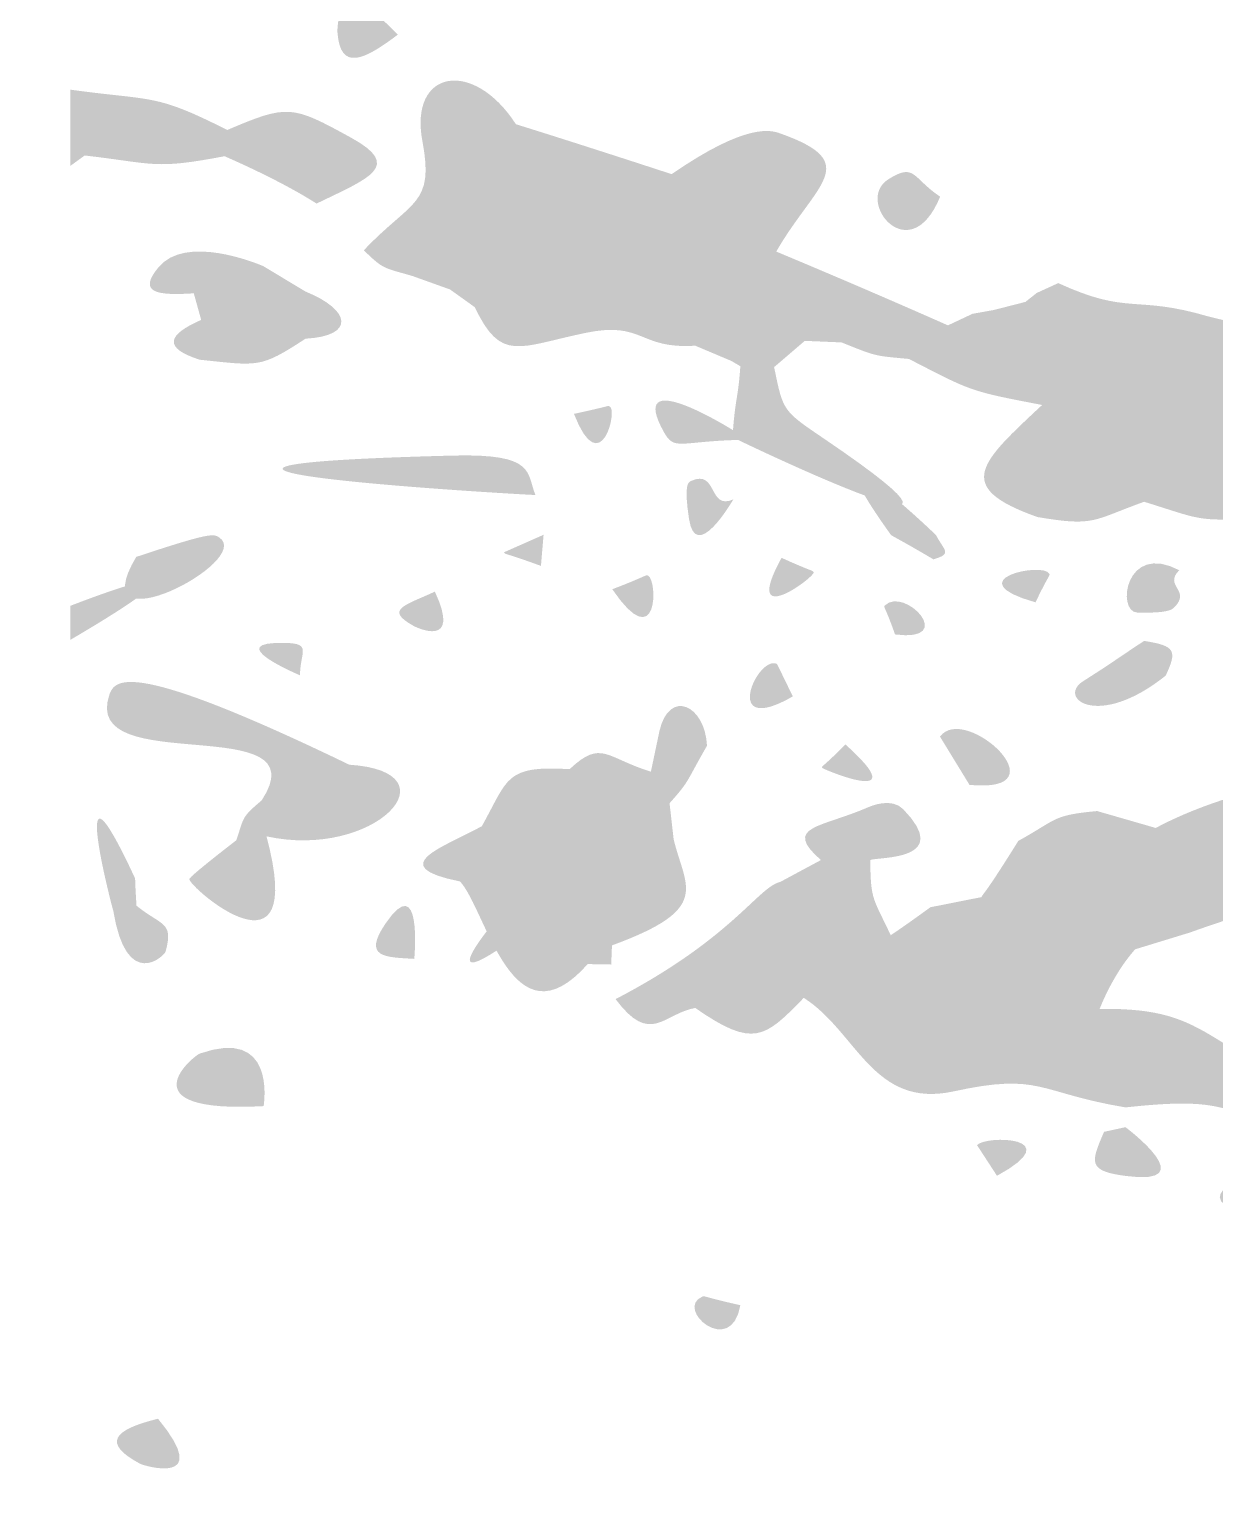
# Model space of a CAD drawing. Header units: millimetres. Extents: x 1807 to 1938, y 68 to 154.
# Drawn here: x 1807.38 to 1814.52, y 115.5 to 124.27 of the extents above; entities that cross this region are included whole.
import ezdxf

# ---------------------------------------------------------------- set-up
doc = ezdxf.new("R2010")
doc.units = ezdxf.units.MM

msp = doc.modelspace()

# ---------------------------------------------------------------- hatches: boundary and pattern name
at = {"true_color": 0x080808, "transparency": 33554687}
h = msp.add_hatch(color=18, dxfattribs=at)
edge = h.paths.add_edge_path(flags=0)
edge.add_spline(control_points=[(1809.6034, 124.2414), (1809.3982, 124.0854), (1809.258, 124.0218), (1809.2405, 124.2528), (1809.2386, 124.277), (1809.2342, 124.6324), (1809.6034, 124.2414)], knot_values=[0, 0, 0, 0, 1, 1, 1, 2, 2, 2, 2], degree=3, periodic=1)
h = msp.add_hatch(color=18, dxfattribs=at)
edge = h.paths.add_edge_path(flags=0)
edge.add_spline(control_points=[(1810.3142, 123.7022), (1810.3142, 123.7022), (1810.3545, 123.2762), (1810.3545, 123.2762), (1810.3545, 123.2762), (1810.1246, 123.0499), (1810.1246, 123.0499), (1810.1246, 123.0499), (1810.2316, 122.8573), (1810.2316, 122.8573), (1810.2316, 122.8573), (1810.2026, 122.667), (1810.2026, 122.667), (1810.2026, 122.667), (1810.0668, 122.601), (1810.0668, 122.601), (1810.0668, 122.601), (1809.9179, 122.7076), (1809.9179, 122.7076), (1809.9179, 122.7076), (1809.6934, 122.7881), (1809.6934, 122.7881), (1809.5149, 122.8407), (1809.5205, 122.8253), (1809.3987, 122.9436), (1809.6861, 123.2463), (1809.8246, 123.2128), (1809.7518, 123.5983), (1809.6697, 124.0332), (1810.0589, 124.0984), (1810.3142, 123.7022)], knot_values=[0, 0, 0, 0, 1, 1, 1, 2, 2, 2, 3, 3, 3, 4, 4, 4, 5, 5, 5, 6, 6, 6, 7, 7, 7, 8, 8, 8, 9, 9, 9, 10, 10, 10, 10], degree=3, periodic=1)
h = msp.add_hatch(color=18, dxfattribs=at)
edge = h.paths.add_edge_path(flags=0)
edge.add_spline(control_points=[(1807.6333, 123.6146), (1807.6333, 123.6146), (1807.6333, 123.9101), (1807.6333, 123.9101), (1808.1377, 123.8409), (1808.1386, 123.8896), (1808.5772, 123.6675), (1808.5772, 123.6675), (1808.561, 123.5097), (1808.561, 123.5097), (1808.1362, 123.4285), (1808.1445, 123.4647), (1807.7195, 123.5141), (1807.6852, 123.5616), (1807.6588, 123.5942), (1807.6333, 123.6146)], knot_values=[0, 0, 0, 0, 1, 1, 1, 2, 2, 2, 3, 3, 3, 4, 4, 4, 5, 5, 5, 5], degree=3, periodic=1)
h = msp.add_hatch(color=18, dxfattribs=at)
edge = h.paths.add_edge_path(flags=0)
edge.add_spline(control_points=[(1808.5772, 123.6675), (1808.9421, 123.8234), (1808.9664, 123.817), (1809.3226, 123.621), (1809.6338, 123.4498), (1809.434, 123.3794), (1809.1144, 123.2246), (1809.0731, 123.251), (1808.9044, 123.359), (1808.561, 123.5097), (1808.561, 123.5097), (1808.5772, 123.6675), (1808.5772, 123.6675)], knot_values=[0, 0, 0, 0, 1, 1, 1, 2, 2, 2, 3, 3, 3, 4, 4, 4, 4], degree=3, periodic=1)
h = msp.add_hatch(color=18, dxfattribs=at)
edge = h.paths.add_edge_path(flags=0)
edge.add_spline(control_points=[(1811.2514, 123.4017), (1811.7078, 123.7171), (1811.8535, 123.6652), (1811.9065, 123.6463), (1812.4069, 123.4682), (1812.1165, 123.3459), (1811.8809, 122.9357), (1811.7041, 122.8769), (1811.6852, 122.9142), (1811.5916, 122.7682), (1811.5916, 122.7682), (1811.3725, 122.7155), (1811.3725, 122.7155), (1810.8802, 122.7815), (1810.7997, 122.9689), (1810.4894, 122.6307), (1810.3883, 122.5204), (1810.3599, 122.524), (1810.3447, 122.5259), (1810.2165, 122.5422), (1810.3312, 122.6507), (1810.2026, 122.667), (1810.2026, 122.667), (1810.2316, 122.8573), (1810.2316, 122.8573), (1810.2316, 122.8573), (1810.1246, 123.0499), (1810.1246, 123.0499), (1810.1246, 123.0499), (1810.3545, 123.2762), (1810.3545, 123.2762), (1810.3545, 123.2762), (1810.4722, 123.3364), (1810.4722, 123.3364), (1810.7773, 123.2139), (1811.176, 123.1115), (1811.2386, 123.0954), (1811.2386, 123.0954), (1811.3477, 123.1851), (1811.3477, 123.1851), (1811.4009, 123.3163), (1811.3747, 123.3046), (1811.2514, 123.4017)], knot_values=[0, 0, 0, 0, 1, 1, 1, 2, 2, 2, 3, 3, 3, 4, 4, 4, 5, 5, 5, 6, 6, 6, 7, 7, 7, 8, 8, 8, 9, 9, 9, 10, 10, 10, 11, 11, 11, 12, 12, 12, 13, 13, 13, 14, 14, 14, 14], degree=3, periodic=1)
h = msp.add_hatch(color=18, dxfattribs=at)
edge = h.paths.add_edge_path(flags=0)
edge.add_spline(control_points=[(1810.3142, 123.7022), (1810.7164, 123.577), (1811.1766, 123.4262), (1811.2514, 123.4017), (1811.3747, 123.3046), (1811.4009, 123.3163), (1811.3477, 123.1851), (1811.3477, 123.1851), (1811.2386, 123.0954), (1811.2386, 123.0954), (1811.176, 123.1115), (1810.7773, 123.2139), (1810.4722, 123.3364), (1810.4722, 123.3364), (1810.3545, 123.2762), (1810.3545, 123.2762), (1810.3545, 123.2762), (1810.3142, 123.7022), (1810.3142, 123.7022)], knot_values=[0, 0, 0, 0, 1, 1, 1, 2, 2, 2, 3, 3, 3, 4, 4, 4, 5, 5, 5, 6, 6, 6, 6], degree=3, periodic=1)
h = msp.add_hatch(color=18, dxfattribs=at)
edge = h.paths.add_edge_path(flags=0)
edge.add_spline(control_points=[(1807.6333, 123.4519), (1807.6333, 123.4519), (1807.6333, 123.6146), (1807.6333, 123.6146), (1807.6588, 123.5942), (1807.6852, 123.5616), (1807.7195, 123.5141), (1807.6833, 123.4884), (1807.6561, 123.4681), (1807.6333, 123.4519)], knot_values=[0, 0, 0, 0, 1, 1, 1, 2, 2, 2, 3, 3, 3, 3], degree=3, periodic=1)
h = msp.add_hatch(color=18, dxfattribs=at)
edge = h.paths.add_edge_path(flags=0)
edge.add_spline(control_points=[(1812.8671, 123.2661), (1812.6842, 122.8187), (1812.3512, 123.2415), (1812.554, 123.3698), (1812.7177, 123.4733), (1812.6976, 123.3798), (1812.8671, 123.2661)], knot_values=[0, 0, 0, 0, 1, 1, 1, 2, 2, 2, 2], degree=3, periodic=1)
h = msp.add_hatch(color=18, dxfattribs=at)
edge = h.paths.add_edge_path(flags=0)
edge.add_spline(control_points=[(1808.6889, 122.8113), (1808.5882, 122.7721), (1808.6301, 122.7417), (1808.5324, 122.7037), (1808.5209, 122.6992), (1808.5324, 122.7037), (1808.3758, 122.6845), (1808.1458, 122.6695), (1808.0397, 122.6907), (1808.1627, 122.8406), (1808.3266, 123.0404), (1808.7472, 122.8676), (1808.7924, 122.849), (1808.7924, 122.849), (1808.6889, 122.8113), (1808.6889, 122.8113)], knot_values=[0, 0, 0, 0, 1, 1, 1, 2, 2, 2, 3, 3, 3, 4, 4, 4, 5, 5, 5, 5], degree=3, periodic=1)
h = msp.add_hatch(color=18, dxfattribs=at)
edge = h.paths.add_edge_path(flags=0)
edge.add_spline(control_points=[(1811.3725, 122.7155), (1811.3338, 122.5421), (1811.3338, 122.5562), (1811.3338, 122.5421), (1811.3335, 122.4421), (1811.394, 122.464), (1811.3938, 122.3691), (1811.0537, 122.3467), (1811.0829, 122.5185), (1810.7365, 122.447), (1810.3316, 122.3634), (1810.2262, 122.2653), (1810.0668, 122.601), (1810.0668, 122.601), (1810.2026, 122.667), (1810.2026, 122.667), (1810.3312, 122.6507), (1810.2165, 122.5422), (1810.3447, 122.5259), (1810.3599, 122.524), (1810.3883, 122.5204), (1810.4894, 122.6307), (1810.7997, 122.9689), (1810.8802, 122.7815), (1811.3725, 122.7155)], knot_values=[0, 0, 0, 0, 1, 1, 1, 2, 2, 2, 3, 3, 3, 4, 4, 4, 5, 5, 5, 6, 6, 6, 7, 7, 7, 8, 8, 8, 8], degree=3, periodic=1)
h = msp.add_hatch(color=18, dxfattribs=at)
edge = h.paths.add_edge_path(flags=0)
edge.add_spline(control_points=[(1811.8809, 122.9357), (1811.964, 122.901), (1812.3997, 122.7195), (1812.9141, 122.4917), (1812.9141, 122.4917), (1813.0658, 122.4399), (1813.0658, 122.4399), (1812.8942, 122.3194), (1812.9125, 122.2933), (1812.6795, 122.2894), (1812.4673, 122.3096), (1812.4886, 122.3029), (1812.2741, 122.389), (1812.159, 122.4574), (1812.1639, 122.4595), (1812.0526, 122.3984), (1812.0526, 122.3984), (1811.8682, 122.2405), (1811.8682, 122.2405), (1811.8682, 122.2405), (1811.6648, 122.2459), (1811.6648, 122.2459), (1811.6648, 122.2459), (1811.61, 122.2778), (1811.61, 122.2778), (1811.6099, 122.3032), (1811.5985, 122.2966), (1811.5569, 122.5932), (1811.555, 122.6073), (1811.5569, 122.5932), (1811.5916, 122.7682), (1811.6852, 122.9142), (1811.7041, 122.8769), (1811.8809, 122.9357)], knot_values=[0, 0, 0, 0, 1, 1, 1, 2, 2, 2, 3, 3, 3, 4, 4, 4, 5, 5, 5, 6, 6, 6, 7, 7, 7, 8, 8, 8, 9, 9, 9, 10, 10, 10, 11, 11, 11, 11], degree=3, periodic=1)
h = msp.add_hatch(color=18, dxfattribs=at)
edge = h.paths.add_edge_path(flags=0)
edge.add_spline(control_points=[(1808.6889, 122.8113), (1808.6889, 122.8113), (1808.7924, 122.849), (1808.7924, 122.849), (1808.7924, 122.849), (1809.0483, 122.6951), (1809.0483, 122.6951), (1809.0483, 122.6951), (1808.9508, 122.5312), (1808.9508, 122.5312), (1808.8308, 122.6277), (1808.7499, 122.5596), (1808.6889, 122.8113)], knot_values=[0, 0, 0, 0, 1, 1, 1, 2, 2, 2, 3, 3, 3, 4, 4, 4, 4], degree=3, periodic=1)
h = msp.add_hatch(color=18, dxfattribs=at)
edge = h.paths.add_edge_path(flags=0)
edge.add_spline(control_points=[(1808.6889, 122.8113), (1808.7499, 122.5596), (1808.8308, 122.6277), (1808.9508, 122.5312), (1808.9508, 122.5312), (1809.048, 122.4114), (1809.048, 122.4114), (1808.7731, 122.2316), (1808.7664, 122.2485), (1808.4112, 122.2848), (1808.4112, 122.2848), (1808.4202, 122.5246), (1808.4202, 122.5246), (1808.4202, 122.5246), (1808.3758, 122.6845), (1808.3758, 122.6845), (1808.5324, 122.7037), (1808.5209, 122.6992), (1808.5324, 122.7037), (1808.6301, 122.7417), (1808.5882, 122.7721), (1808.6889, 122.8113)], knot_values=[0, 0, 0, 0, 1, 1, 1, 2, 2, 2, 3, 3, 3, 4, 4, 4, 5, 5, 5, 6, 6, 6, 7, 7, 7, 7], degree=3, periodic=1)
h = msp.add_hatch(color=18, dxfattribs=at)
edge = h.paths.add_edge_path(flags=0)
edge.add_spline(control_points=[(1811.3725, 122.7155), (1811.3725, 122.7155), (1811.5916, 122.7682), (1811.5916, 122.7682), (1811.5569, 122.5932), (1811.555, 122.6073), (1811.5569, 122.5932), (1811.5985, 122.2966), (1811.6099, 122.3032), (1811.61, 122.2778), (1811.61, 122.2778), (1811.3938, 122.3691), (1811.3938, 122.3691), (1811.394, 122.464), (1811.3335, 122.4421), (1811.3338, 122.5421), (1811.3338, 122.5562), (1811.3338, 122.5421), (1811.3725, 122.7155)], knot_values=[0, 0, 0, 0, 1, 1, 1, 2, 2, 2, 3, 3, 3, 4, 4, 4, 5, 5, 5, 6, 6, 6, 6], degree=3, periodic=1)
h = msp.add_hatch(color=18, dxfattribs=at)
edge = h.paths.add_edge_path(flags=0)
edge.add_spline(control_points=[(1812.9141, 122.4917), (1812.9141, 122.4917), (1813.0613, 122.561), (1813.0613, 122.561), (1813.0613, 122.561), (1813.1905, 122.5842), (1813.1905, 122.5842), (1813.1905, 122.5842), (1813.3803, 122.6328), (1813.3803, 122.6328), (1813.3803, 122.6328), (1813.4488, 122.6869), (1813.4488, 122.6869), (1813.4488, 122.6869), (1813.578, 122.746), (1813.578, 122.746), (1814.0056, 122.5497), (1814.0352, 122.6767), (1814.4819, 122.5451), (1814.9342, 122.4358), (1814.9113, 122.4284), (1815.3782, 122.3739), (1815.5619, 122.2283), (1815.5262, 122.2139), (1815.7785, 122.1452), (1815.7785, 122.1452), (1815.9324, 121.9615), (1815.9324, 121.9615), (1815.6241, 121.9415), (1815.6545, 121.9102), (1815.3852, 121.7849), (1815.1338, 121.7643), (1814.6565, 121.7278), (1814.5931, 121.7229), (1814.4054, 121.7778), (1814.4076, 121.773), (1814.371, 121.7937), (1814.371, 121.7937), (1814.3235, 121.8459), (1814.3235, 121.8459), (1814.3235, 121.8459), (1814.2653, 122.0101), (1814.2653, 122.0101), (1813.7539, 122.2716), (1813.8021, 122.3285), (1813.0658, 122.4399), (1813.0658, 122.4399), (1812.9141, 122.4917), (1812.9141, 122.4917)], knot_values=[0, 0, 0, 0, 1, 1, 1, 2, 2, 2, 3, 3, 3, 4, 4, 4, 5, 5, 5, 6, 6, 6, 7, 7, 7, 8, 8, 8, 9, 9, 9, 10, 10, 10, 11, 11, 11, 12, 12, 12, 13, 13, 13, 14, 14, 14, 15, 15, 15, 16, 16, 16, 16], degree=3, periodic=1)
h = msp.add_hatch(color=18, dxfattribs=at)
edge = h.paths.add_edge_path(flags=0)
edge.add_spline(control_points=[(1809.0483, 122.6951), (1809.321, 122.585), (1809.3497, 122.428), (1809.048, 122.4114), (1809.048, 122.4114), (1808.9508, 122.5312), (1808.9508, 122.5312), (1808.9508, 122.5312), (1809.0483, 122.6951), (1809.0483, 122.6951)], knot_values=[0, 0, 0, 0, 1, 1, 1, 2, 2, 2, 3, 3, 3, 3], degree=3, periodic=1)
h = msp.add_hatch(color=18, dxfattribs=at)
edge = h.paths.add_edge_path(flags=0)
edge.add_spline(control_points=[(1808.4202, 122.5246), (1808.4202, 122.5246), (1808.4112, 122.2848), (1808.4112, 122.2848), (1808.19, 122.3559), (1808.2148, 122.4343), (1808.4202, 122.5246)], knot_values=[0, 0, 0, 0, 1, 1, 1, 2, 2, 2, 2], degree=3, periodic=1)
h = msp.add_hatch(color=18, dxfattribs=at)
edge = h.paths.add_edge_path(flags=0)
edge.add_spline(control_points=[(1812.0526, 122.3984), (1812.1639, 122.4595), (1812.159, 122.4574), (1812.2741, 122.389), (1812.2741, 122.389), (1812.0526, 122.3984), (1812.0526, 122.3984)], knot_values=[0, 0, 0, 0, 1, 1, 1, 2, 2, 2, 2], degree=3, periodic=1)
h = msp.add_hatch(color=18, dxfattribs=at)
edge = h.paths.add_edge_path(flags=0)
edge.add_spline(control_points=[(1813.0658, 122.4399), (1813.8021, 122.3285), (1813.7539, 122.2716), (1814.2653, 122.0101), (1814.2653, 122.0101), (1814.3235, 121.8459), (1814.3235, 121.8459), (1814.3235, 121.8459), (1814.371, 121.7937), (1814.371, 121.7937), (1814.371, 121.7937), (1813.9796, 121.5651), (1813.9796, 121.5651), (1813.8212, 121.6673), (1813.8416, 121.6541), (1813.6747, 121.7632), (1813.5911, 121.9006), (1813.6146, 121.899), (1813.4809, 122.0126), (1813.0355, 122.0975), (1813.057, 122.0956), (1812.6795, 122.2894), (1812.9125, 122.2933), (1812.8942, 122.3194), (1813.0658, 122.4399)], knot_values=[0, 0, 0, 0, 1, 1, 1, 2, 2, 2, 3, 3, 3, 4, 4, 4, 5, 5, 5, 6, 6, 6, 7, 7, 7, 8, 8, 8, 8], degree=3, periodic=1)
h = msp.add_hatch(color=18, dxfattribs=at)
edge = h.paths.add_edge_path(flags=0)
edge.add_spline(control_points=[(1811.6205, 121.861), (1811.6205, 121.861), (1811.6507, 121.8022), (1811.6507, 121.8022), (1811.2996, 121.7926), (1811.268, 121.7363), (1811.2058, 121.8475), (1810.974, 122.2616), (1811.5938, 121.8775), (1811.6205, 121.861)], knot_values=[0, 0, 0, 0, 1, 1, 1, 2, 2, 2, 3, 3, 3, 3], degree=3, periodic=1)
h = msp.add_hatch(color=18, dxfattribs=at)
edge = h.paths.add_edge_path(flags=0)
edge.add_spline(control_points=[(1811.6648, 122.2459), (1811.6648, 122.2459), (1811.8682, 122.2405), (1811.8682, 122.2405), (1811.9229, 121.971), (1811.9196, 121.9788), (1812.1757, 121.8048), (1813.4616, 120.931), (1811.6872, 121.7847), (1811.6507, 121.8022), (1811.6507, 121.8022), (1811.6205, 121.861), (1811.6205, 121.861), (1811.6371, 122.0691), (1811.6512, 122.049), (1811.6648, 122.2459)], knot_values=[0, 0, 0, 0, 1, 1, 1, 2, 2, 2, 3, 3, 3, 4, 4, 4, 5, 5, 5, 5], degree=3, periodic=1)
h = msp.add_hatch(color=18, dxfattribs=at)
edge = h.paths.add_edge_path(flags=0)
edge.add_spline(control_points=[(1810.6636, 121.959), (1810.8771, 122.0045), (1810.8603, 122.009), (1810.8771, 122.0045), (1810.9311, 121.9901), (1810.8246, 121.5431), (1810.6636, 121.959)], knot_values=[0, 0, 0, 0, 1, 1, 1, 2, 2, 2, 2], degree=3, periodic=1)
h = msp.add_hatch(color=18, dxfattribs=at)
edge = h.paths.add_edge_path(flags=0)
edge.add_spline(control_points=[(1812.8433, 121.2277), (1812.8433, 121.2277), (1812.8266, 121.0835), (1812.8266, 121.0835), (1812.566, 121.2374), (1812.579, 121.2191), (1812.566, 121.2374), (1811.9977, 122.0328), (1812.8313, 121.2433), (1812.8433, 121.2277)], knot_values=[0, 0, 0, 0, 1, 1, 1, 2, 2, 2, 3, 3, 3, 3], degree=3, periodic=1)
h = msp.add_hatch(color=18, dxfattribs=at)
edge = h.paths.add_edge_path(flags=0)
edge.add_spline(control_points=[(1813.4809, 122.0126), (1813.6146, 121.899), (1813.5911, 121.9006), (1813.6747, 121.7632), (1813.5139, 121.5182), (1813.5248, 121.5386), (1813.5139, 121.5182), (1813.4647, 121.4259), (1813.504, 121.4334), (1813.4532, 121.3379), (1812.9389, 121.5195), (1813.112, 121.667), (1813.4809, 122.0126)], knot_values=[0, 0, 0, 0, 1, 1, 1, 2, 2, 2, 3, 3, 3, 4, 4, 4, 4], degree=3, periodic=1)
h = msp.add_hatch(color=18, dxfattribs=at)
edge = h.paths.add_edge_path(flags=0)
edge.add_spline(control_points=[(1814.371, 121.7937), (1814.4076, 121.773), (1814.4054, 121.7778), (1814.5931, 121.7229), (1814.6592, 121.6184), (1814.6455, 121.6233), (1814.7525, 121.3303), (1814.412, 121.3095), (1814.4244, 121.3282), (1814.0945, 121.43), (1814.0945, 121.43), (1813.9796, 121.5651), (1813.9796, 121.5651), (1813.9796, 121.5651), (1814.371, 121.7937), (1814.371, 121.7937)], knot_values=[0, 0, 0, 0, 1, 1, 1, 2, 2, 2, 3, 3, 3, 4, 4, 4, 5, 5, 5, 5], degree=3, periodic=1)
h = msp.add_hatch(color=18, dxfattribs=at)
edge = h.paths.add_edge_path(flags=0)
edge.add_spline(control_points=[(1810.4318, 121.4708), (1810.3864, 121.4703), (1807.385, 121.6428), (1809.9389, 121.7081), (1810.4382, 121.7209), (1810.3763, 121.6018), (1810.4318, 121.4708)], knot_values=[0, 0, 0, 0, 1, 1, 1, 2, 2, 2, 2], degree=3, periodic=1)
h = msp.add_hatch(color=18, dxfattribs=at)
edge = h.paths.add_edge_path(flags=0)
edge.add_spline(control_points=[(1813.6747, 121.7632), (1813.8416, 121.6541), (1813.8212, 121.6673), (1813.9796, 121.5651), (1813.9796, 121.5651), (1814.0945, 121.43), (1814.0945, 121.43), (1813.7801, 121.3165), (1813.7985, 121.2798), (1813.4532, 121.3379), (1813.504, 121.4334), (1813.4647, 121.4259), (1813.5139, 121.5182), (1813.5248, 121.5386), (1813.5139, 121.5182), (1813.6747, 121.7632)], knot_values=[0, 0, 0, 0, 1, 1, 1, 2, 2, 2, 3, 3, 3, 4, 4, 4, 5, 5, 5, 5], degree=3, periodic=1)
h = msp.add_hatch(color=18, dxfattribs=at)
edge = h.paths.add_edge_path(flags=0)
edge.add_spline(control_points=[(1811.6224, 121.444), (1811.6119, 121.4259), (1811.3965, 121.0576), (1811.3559, 121.3269), (1811.3243, 121.536), (1811.3506, 121.5476), (1811.37, 121.5561), (1811.5291, 121.626), (1811.4709, 121.3774), (1811.6224, 121.444)], knot_values=[0, 0, 0, 0, 1, 1, 1, 2, 2, 2, 3, 3, 3, 3], degree=3, periodic=1)
h = msp.add_hatch(color=18, dxfattribs=at)
edge = h.paths.add_edge_path(flags=0)
edge.add_spline(control_points=[(1808.0292, 121.098), (1808.4781, 121.2476), (1808.4945, 121.2371), (1808.5275, 121.216), (1808.7467, 121.0755), (1807.6914, 120.5316), (1808.0292, 121.098)], knot_values=[0, 0, 0, 0, 1, 1, 1, 2, 2, 2, 2], degree=3, periodic=1)
h = msp.add_hatch(color=18, dxfattribs=at)
edge = h.paths.add_edge_path(flags=0)
edge.add_spline(control_points=[(1810.4807, 121.2313), (1810.4807, 121.2313), (1810.4649, 121.044), (1810.4649, 121.044), (1810.2422, 121.1258), (1810.2499, 121.1109), (1810.2422, 121.1258), (1810.2422, 121.1258), (1810.4807, 121.2313), (1810.4807, 121.2313)], knot_values=[0, 0, 0, 0, 1, 1, 1, 2, 2, 2, 3, 3, 3, 3], degree=3, periodic=1)
h = msp.add_hatch(color=18, dxfattribs=at)
edge = h.paths.add_edge_path(flags=0)
edge.add_spline(control_points=[(1812.8433, 121.2277), (1812.8901, 121.1371), (1812.9439, 121.117), (1812.8266, 121.0835), (1812.8266, 121.0835), (1812.8433, 121.2277), (1812.8433, 121.2277)], knot_values=[0, 0, 0, 0, 1, 1, 1, 2, 2, 2, 2], degree=3, periodic=1)
h = msp.add_hatch(color=18, dxfattribs=at)
edge = h.paths.add_edge_path(flags=0)
edge.add_spline(control_points=[(1814.3062, 121.0181), (1814.2096, 120.9212), (1814.3804, 120.8987), (1814.276, 120.7941), (1814.2644, 120.7824), (1814.2393, 120.7573), (1814.0521, 120.7634), (1813.9288, 120.7675), (1813.9792, 121.1902), (1814.3062, 121.0181)], knot_values=[0, 0, 0, 0, 1, 1, 1, 2, 2, 2, 3, 3, 3, 3], degree=3, periodic=1)
h = msp.add_hatch(color=18, dxfattribs=at)
edge = h.paths.add_edge_path(flags=0)
edge.add_spline(control_points=[(1807.6333, 120.599), (1807.6333, 120.599), (1807.6333, 120.8039), (1807.6333, 120.8039), (1808.0993, 120.983), (1808.4628, 121.0862), (1807.6333, 120.599)], knot_values=[0, 0, 0, 0, 1, 1, 1, 2, 2, 2, 2], degree=3, periodic=1)
h = msp.add_hatch(color=18, dxfattribs=at)
edge = h.paths.add_edge_path(flags=0)
edge.add_spline(control_points=[(1811.9128, 121.0926), (1812.1056, 121.0045), (1812.1029, 121.0189), (1812.1056, 121.0045), (1812.111, 120.9754), (1811.6682, 120.6466), (1811.9128, 121.0926)], knot_values=[0, 0, 0, 0, 1, 1, 1, 2, 2, 2, 2], degree=3, periodic=1)
h = msp.add_hatch(color=18, dxfattribs=at)
edge = h.paths.add_edge_path(flags=0)
edge.add_spline(control_points=[(1810.8943, 120.9034), (1811.1092, 120.9852), (1811.0925, 120.9926), (1811.1092, 120.9852), (1811.1687, 120.9585), (1811.1716, 120.4947), (1810.8943, 120.9034)], knot_values=[0, 0, 0, 0, 1, 1, 1, 2, 2, 2, 2], degree=3, periodic=1)
h = msp.add_hatch(color=18, dxfattribs=at)
edge = h.paths.add_edge_path(flags=0)
edge.add_spline(control_points=[(1813.441, 120.8247), (1812.9597, 120.9602), (1813.4862, 121.0694), (1813.5236, 120.9975), (1813.5307, 120.9839), (1813.5236, 120.9975), (1813.441, 120.8247)], knot_values=[0, 0, 0, 0, 1, 1, 1, 2, 2, 2, 2], degree=3, periodic=1)
h = msp.add_hatch(color=18, dxfattribs=at)
edge = h.paths.add_edge_path(flags=0)
edge.add_spline(control_points=[(1812.5959, 120.6313), (1812.5346, 120.8061), (1812.5233, 120.795), (1812.5346, 120.8061), (1812.6541, 120.9235), (1812.975, 120.5823), (1812.5959, 120.6313)], knot_values=[0, 0, 0, 0, 1, 1, 1, 2, 2, 2, 2], degree=3, periodic=1)
h = msp.add_hatch(color=18, dxfattribs=at)
edge = h.paths.add_edge_path(flags=0)
edge.add_spline(control_points=[(1809.8266, 120.8892), (1809.9874, 120.5441), (1809.7174, 120.6722), (1809.6988, 120.6825), (1809.5189, 120.7825), (1809.6496, 120.8067), (1809.8266, 120.8892)], knot_values=[0, 0, 0, 0, 1, 1, 1, 2, 2, 2, 2], degree=3, periodic=1)
h = msp.add_hatch(color=18, dxfattribs=at)
edge = h.paths.add_edge_path(flags=0)
edge.add_spline(control_points=[(1809.0149, 120.3855), (1808.9972, 120.3931), (1808.5325, 120.5906), (1808.9292, 120.5803), (1809.0881, 120.5762), (1809.0154, 120.5262), (1809.0149, 120.3855)], knot_values=[0, 0, 0, 0, 1, 1, 1, 2, 2, 2, 2], degree=3, periodic=1)
h = msp.add_hatch(color=18, dxfattribs=at)
edge = h.paths.add_edge_path(flags=0)
edge.add_spline(control_points=[(1814.0943, 120.5924), (1814.1047, 120.4543), (1814.0839, 120.446), (1814.2247, 120.3837), (1813.8173, 120.0573), (1813.5685, 120.2489), (1813.7282, 120.3504), (1813.9143, 120.4687), (1813.8904, 120.4576), (1814.0943, 120.5924)], knot_values=[0, 0, 0, 0, 1, 1, 1, 2, 2, 2, 3, 3, 3, 3], degree=3, periodic=1)
h = msp.add_hatch(color=18, dxfattribs=at)
edge = h.paths.add_edge_path(flags=0)
edge.add_spline(control_points=[(1814.0943, 120.5924), (1814.2841, 120.5635), (1814.2946, 120.5337), (1814.2247, 120.3837), (1814.0839, 120.446), (1814.1047, 120.4543), (1814.0943, 120.5924)], knot_values=[0, 0, 0, 0, 1, 1, 1, 2, 2, 2, 2], degree=3, periodic=1)
h = msp.add_hatch(color=18, dxfattribs=at)
edge = h.paths.add_edge_path(flags=0)
edge.add_spline(control_points=[(1809.3114, 119.8475), (1809.1013, 119.6484), (1809.0809, 119.6883), (1808.7844, 119.6328), (1809.147, 120.1857), (1807.6911, 119.757), (1807.8678, 120.269), (1807.9016, 120.3669), (1808.0033, 120.4799), (1809.3114, 119.8475)], knot_values=[0, 0, 0, 0, 1, 1, 1, 2, 2, 2, 3, 3, 3, 3], degree=3, periodic=1)
h = msp.add_hatch(color=18, dxfattribs=at)
edge = h.paths.add_edge_path(flags=0)
edge.add_spline(control_points=[(1811.9806, 120.2585), (1811.5426, 120.0062), (1811.7687, 120.513), (1811.8859, 120.4534), (1811.8859, 120.4534), (1811.9806, 120.2585), (1811.9806, 120.2585)], knot_values=[0, 0, 0, 0, 1, 1, 1, 2, 2, 2, 2], degree=3, periodic=1)
h = msp.add_hatch(color=18, dxfattribs=at)
edge = h.paths.add_edge_path(flags=0)
edge.add_spline(control_points=[(1811.1783, 120.0517), (1811.238, 120.3066), (1811.4527, 120.2066), (1811.4642, 119.9613), (1811.3008, 119.9548), (1811.3193, 119.9612), (1811.1783, 120.0517)], knot_values=[0, 0, 0, 0, 1, 1, 1, 2, 2, 2, 2], degree=3, periodic=1)
h = msp.add_hatch(color=18, dxfattribs=at)
edge = h.paths.add_edge_path(flags=0)
edge.add_spline(control_points=[(1813.0438, 119.7261), (1813.0438, 119.7261), (1812.8663, 120.0164), (1812.8663, 120.0164), (1813.0158, 120.2221), (1813.6172, 119.6698), (1813.0438, 119.7261)], knot_values=[0, 0, 0, 0, 1, 1, 1, 2, 2, 2, 2], degree=3, periodic=1)
h = msp.add_hatch(color=18, dxfattribs=at)
edge = h.paths.add_edge_path(flags=0)
edge.add_spline(control_points=[(1807.8914, 118.9679), (1807.8845, 118.9852), (1807.6046, 120.0622), (1808.0197, 119.1692), (1808.0256, 119.1564), (1808.0197, 119.1692), (1808.031, 118.9987), (1808.031, 118.9987), (1807.8914, 118.9679), (1807.8914, 118.9679)], knot_values=[0, 0, 0, 0, 1, 1, 1, 2, 2, 2, 3, 3, 3, 3], degree=3, periodic=1)
h = msp.add_hatch(color=18, dxfattribs=at)
edge = h.paths.add_edge_path(flags=0)
edge.add_spline(control_points=[(1811.1783, 120.0517), (1811.3193, 119.9612), (1811.3008, 119.9548), (1811.4642, 119.9613), (1811.337, 119.742), (1811.3631, 119.7537), (1811.2389, 119.6158), (1811.1778, 119.7554), (1811.1994, 119.756), (1811.1266, 119.8057), (1811.1266, 119.8057), (1811.1783, 120.0517), (1811.1783, 120.0517)], knot_values=[0, 0, 0, 0, 1, 1, 1, 2, 2, 2, 3, 3, 3, 4, 4, 4, 4], degree=3, periodic=1)
h = msp.add_hatch(color=18, dxfattribs=at)
edge = h.paths.add_edge_path(flags=0)
edge.add_spline(control_points=[(1810.6375, 119.8206), (1810.8299, 120.0023), (1810.8562, 119.8876), (1811.1266, 119.8057), (1811.1994, 119.756), (1811.1778, 119.7554), (1811.2389, 119.6158), (1811.2389, 119.6158), (1811.2634, 119.3986), (1811.2634, 119.3986), (1811.2634, 119.3986), (1811.0357, 119.3475), (1811.0357, 119.3475), (1810.9862, 119.6609), (1810.8884, 119.5976), (1810.6721, 119.748), (1810.6721, 119.748), (1810.6375, 119.8206), (1810.6375, 119.8206)], knot_values=[0, 0, 0, 0, 1, 1, 1, 2, 2, 2, 3, 3, 3, 4, 4, 4, 5, 5, 5, 6, 6, 6, 6], degree=3, periodic=1)
h = msp.add_hatch(color=18, dxfattribs=at)
edge = h.paths.add_edge_path(flags=0)
edge.add_spline(control_points=[(1812.2969, 119.9697), (1812.7288, 119.5817), (1812.1617, 119.8213), (1812.1583, 119.8275), (1812.1509, 119.8408), (1812.1583, 119.8275), (1812.2969, 119.9697)], knot_values=[0, 0, 0, 0, 1, 1, 1, 2, 2, 2, 2], degree=3, periodic=1)
h = msp.add_hatch(color=18, dxfattribs=at)
edge = h.paths.add_edge_path(flags=0)
edge.add_spline(control_points=[(1809.3114, 119.8475), (1809.9657, 119.8052), (1809.4617, 119.2739), (1808.8131, 119.4163), (1808.8131, 119.4163), (1808.6312, 119.3924), (1808.6312, 119.3924), (1808.6799, 119.5312), (1808.6578, 119.5266), (1808.7844, 119.6328), (1809.0809, 119.6883), (1809.1013, 119.6484), (1809.3114, 119.8475)], knot_values=[0, 0, 0, 0, 1, 1, 1, 2, 2, 2, 3, 3, 3, 4, 4, 4, 4], degree=3, periodic=1)
h = msp.add_hatch(color=18, dxfattribs=at)
edge = h.paths.add_edge_path(flags=0)
edge.add_spline(control_points=[(1810.6375, 119.8206), (1810.6375, 119.8206), (1810.6721, 119.748), (1810.6721, 119.748), (1810.8884, 119.5976), (1810.9862, 119.6609), (1811.0357, 119.3475), (1811.0271, 119.3415), (1811.0343, 119.3478), (1810.8745, 119.1796), (1810.8745, 119.1796), (1810.7652, 118.9752), (1810.7652, 118.9752), (1810.7652, 118.9752), (1810.8923, 118.7601), (1810.8923, 118.7601), (1810.8923, 118.7601), (1810.8877, 118.6449), (1810.8877, 118.6449), (1810.8877, 118.6449), (1810.7463, 118.6475), (1810.7463, 118.6475), (1810.2941, 118.1371), (1810.1393, 118.9668), (1809.9783, 119.1447), (1810.202, 119.3028), (1810.3627, 119.3452), (1810.1095, 119.4777), (1810.2698, 119.7653), (1810.2483, 119.8443), (1810.6375, 119.8206)], knot_values=[0, 0, 0, 0, 1, 1, 1, 2, 2, 2, 3, 3, 3, 4, 4, 4, 5, 5, 5, 6, 6, 6, 7, 7, 7, 8, 8, 8, 9, 9, 9, 10, 10, 10, 10], degree=3, periodic=1)
h = msp.add_hatch(color=18, dxfattribs=at)
edge = h.paths.add_edge_path(flags=0)
edge.add_spline(control_points=[(1815.2657, 119.796), (1815.2712, 119.6635), (1815.2683, 119.6764), (1815.2269, 119.5416), (1814.8989, 119.3849), (1814.7591, 119.4318), (1814.8275, 119.1116), (1814.6533, 118.9045), (1814.6369, 118.9356), (1814.3723, 118.838), (1814.322, 118.9457), (1814.3224, 118.9319), (1814.0812, 119.2944), (1814.0812, 119.2944), (1814.1646, 119.4667), (1814.1646, 119.4667), (1814.6056, 119.7033), (1815.1734, 119.783), (1815.2657, 119.796)], knot_values=[0, 0, 0, 0, 1, 1, 1, 2, 2, 2, 3, 3, 3, 4, 4, 4, 5, 5, 5, 6, 6, 6, 6], degree=3, periodic=1)
h = msp.add_hatch(color=18, dxfattribs=at)
edge = h.paths.add_edge_path(flags=0)
edge.add_spline(control_points=[(1812.1498, 119.2736), (1811.9158, 119.4783), (1812.1496, 119.467), (1812.4337, 119.5912), (1812.4487, 119.5978), (1812.5742, 119.6526), (1812.645, 119.5797), (1812.9462, 119.2697), (1812.5042, 119.2936), (1812.4468, 119.2742), (1812.4468, 119.2742), (1812.1498, 119.2736), (1812.1498, 119.2736)], knot_values=[0, 0, 0, 0, 1, 1, 1, 2, 2, 2, 3, 3, 3, 4, 4, 4, 4], degree=3, periodic=1)
h = msp.add_hatch(color=18, dxfattribs=at)
edge = h.paths.add_edge_path(flags=0)
edge.add_spline(control_points=[(1813.8119, 119.5685), (1813.8119, 119.5685), (1813.7653, 119.3922), (1813.7653, 119.3922), (1813.7653, 119.3922), (1813.6677, 119.2729), (1813.6677, 119.2729), (1813.6677, 119.2729), (1813.7346, 119.1892), (1813.7346, 119.1892), (1813.6045, 118.9642), (1813.6201, 118.9827), (1813.5947, 118.9593), (1813.3283, 118.831), (1813.3053, 118.8628), (1813.1154, 119.0504), (1813.1305, 119.0786), (1813.1362, 119.0654), (1813.3375, 119.3887), (1813.5736, 119.5191), (1813.5385, 119.5433), (1813.8119, 119.5685)], knot_values=[0, 0, 0, 0, 1, 1, 1, 2, 2, 2, 3, 3, 3, 4, 4, 4, 5, 5, 5, 6, 6, 6, 7, 7, 7, 7], degree=3, periodic=1)
msp.add_hatch(color=18, dxfattribs=at).paths.add_polyline_path([(1813.8119, 119.5685), (1814.1646, 119.4667), (1814.0812, 119.2944), (1813.8195, 119.1492), (1813.7346, 119.1892), (1813.6677, 119.2729), (1813.7653, 119.3922)], flags=0)
h = msp.add_hatch(color=18, dxfattribs=at)
edge = h.paths.add_edge_path(flags=0)
edge.add_spline(control_points=[(1808.6312, 119.3924), (1808.6312, 119.3924), (1808.8131, 119.4163), (1808.8131, 119.4163), (1809.0618, 118.4919), (1808.3475, 119.1092), (1808.3488, 119.1591), (1808.3492, 119.1747), (1808.6079, 119.3744), (1808.6312, 119.3924)], knot_values=[0, 0, 0, 0, 1, 1, 1, 2, 2, 2, 3, 3, 3, 3], degree=3, periodic=1)
h = msp.add_hatch(color=18, dxfattribs=at)
edge = h.paths.add_edge_path(flags=0)
edge.add_spline(control_points=[(1810.1095, 119.4777), (1810.3627, 119.3452), (1810.202, 119.3028), (1809.9783, 119.1447), (1809.5125, 119.2379), (1809.8865, 119.3528), (1810.1095, 119.4777)], knot_values=[0, 0, 0, 0, 1, 1, 1, 2, 2, 2, 2], degree=3, periodic=1)
h = msp.add_hatch(color=18, dxfattribs=at)
edge = h.paths.add_edge_path(flags=0)
edge.add_spline(control_points=[(1811.0357, 119.3475), (1811.0357, 119.3475), (1811.2634, 119.3986), (1811.2634, 119.3986), (1811.3336, 119.1067), (1811.4984, 118.9817), (1810.8923, 118.7601), (1810.8923, 118.7601), (1810.7652, 118.9752), (1810.7652, 118.9752), (1810.7652, 118.9752), (1810.8745, 119.1796), (1810.8745, 119.1796), (1811.0343, 119.3478), (1811.0271, 119.3415), (1811.0357, 119.3475)], knot_values=[0, 0, 0, 0, 1, 1, 1, 2, 2, 2, 3, 3, 3, 4, 4, 4, 5, 5, 5, 5], degree=3, periodic=1)
h = msp.add_hatch(color=18, dxfattribs=at)
edge = h.paths.add_edge_path(flags=0)
edge.add_spline(control_points=[(1810.4694, 119.2317), (1810.4982, 118.9464), (1810.5183, 118.9619), (1810.4982, 118.9464), (1809.486, 118.164), (1810.4514, 119.2145), (1810.4694, 119.2317)], knot_values=[0, 0, 0, 0, 1, 1, 1, 2, 2, 2, 2], degree=3, periodic=1)
h = msp.add_hatch(color=18, dxfattribs=at)
edge = h.paths.add_edge_path(flags=0)
edge.add_spline(control_points=[(1812.1498, 119.2736), (1812.1498, 119.2736), (1812.4468, 119.2742), (1812.4468, 119.2742), (1812.4486, 119.0279), (1812.4638, 119.0481), (1812.5701, 118.8204), (1812.1886, 118.7757), (1812.1909, 118.7764), (1812.1581, 118.7721), (1812.0976, 118.7641), (1812.1137, 118.7499), (1812.0416, 118.7404), (1812.0416, 118.7404), (1811.9608, 118.8679), (1811.9608, 118.8679), (1811.9608, 118.8679), (1811.9044, 119.1417), (1811.9044, 119.1417), (1811.9044, 119.1417), (1812.1498, 119.2736), (1812.1498, 119.2736)], knot_values=[0, 0, 0, 0, 1, 1, 1, 2, 2, 2, 3, 3, 3, 4, 4, 4, 5, 5, 5, 6, 6, 6, 7, 7, 7, 7], degree=3, periodic=1)
h = msp.add_hatch(color=18, dxfattribs=at)
edge = h.paths.add_edge_path(flags=0)
edge.add_spline(control_points=[(1814.0812, 119.2944), (1814.3224, 118.9319), (1814.322, 118.9457), (1814.3723, 118.838), (1814.3723, 118.838), (1814.0405, 118.7363), (1814.0405, 118.7363), (1813.7275, 118.7489), (1813.7379, 118.7454), (1813.4717, 118.6116), (1813.0119, 118.5312), (1813.0498, 118.6615), (1812.8087, 118.9896), (1812.8087, 118.9896), (1813.1154, 119.0504), (1813.1154, 119.0504), (1813.3053, 118.8628), (1813.3283, 118.831), (1813.5947, 118.9593), (1813.8129, 118.9564), (1813.8835, 118.9669), (1813.8195, 119.1492), (1813.8195, 119.1492), (1814.0812, 119.2944), (1814.0812, 119.2944)], knot_values=[0, 0, 0, 0, 1, 1, 1, 2, 2, 2, 3, 3, 3, 4, 4, 4, 5, 5, 5, 6, 6, 6, 7, 7, 7, 8, 8, 8, 8], degree=3, periodic=1)
h = msp.add_hatch(color=18, dxfattribs=at)
edge = h.paths.add_edge_path(flags=0)
edge.add_spline(control_points=[(1809.7026, 118.6789), (1809.5292, 118.6896), (1809.3881, 118.6846), (1809.5304, 118.8927), (1809.7494, 119.2128), (1809.7044, 118.6994), (1809.7026, 118.6789)], knot_values=[0, 0, 0, 0, 1, 1, 1, 2, 2, 2, 2], degree=3, periodic=1)
h = msp.add_hatch(color=18, dxfattribs=at)
edge = h.paths.add_edge_path(flags=0)
edge.add_spline(control_points=[(1811.9044, 119.1417), (1811.9044, 119.1417), (1811.9608, 118.8679), (1811.9608, 118.8679), (1811.686, 118.6371), (1811.4383, 118.4226), (1811.3933, 118.3835), (1811.202, 118.3499), (1811.1255, 118.1529), (1810.9141, 118.4366), (1811.6173, 118.8022), (1811.7715, 119.1119), (1811.9044, 119.1417)], knot_values=[0, 0, 0, 0, 1, 1, 1, 2, 2, 2, 3, 3, 3, 4, 4, 4, 4], degree=3, periodic=1)
h = msp.add_hatch(color=18, dxfattribs=at)
edge = h.paths.add_edge_path(flags=0)
edge.add_spline(control_points=[(1813.7346, 119.1892), (1813.7346, 119.1892), (1813.8195, 119.1492), (1813.8195, 119.1492), (1813.8835, 118.9669), (1813.8129, 118.9564), (1813.5947, 118.9593), (1813.6201, 118.9827), (1813.6045, 118.9642), (1813.7346, 119.1892)], knot_values=[0, 0, 0, 0, 1, 1, 1, 2, 2, 2, 3, 3, 3, 3], degree=3, periodic=1)
h = msp.add_hatch(color=18, dxfattribs=at)
edge = h.paths.add_edge_path(flags=0)
edge.add_spline(control_points=[(1807.8914, 118.9679), (1807.8914, 118.9679), (1808.031, 118.9987), (1808.031, 118.9987), (1808.1826, 118.8762), (1808.2561, 118.9041), (1808.206, 118.723), (1808.1982, 118.6951), (1807.9702, 118.4816), (1807.8914, 118.9679)], knot_values=[0, 0, 0, 0, 1, 1, 1, 2, 2, 2, 3, 3, 3, 3], degree=3, periodic=1)
h = msp.add_hatch(color=18, dxfattribs=at)
edge = h.paths.add_edge_path(flags=0)
edge.add_spline(control_points=[(1812.8087, 118.9896), (1813.0498, 118.6615), (1813.0119, 118.5312), (1813.4717, 118.6116), (1813.6487, 118.4509), (1813.6063, 118.4095), (1813.827, 118.3776), (1814.5442, 118.3876), (1814.4141, 118.1247), (1815.527, 117.6795), (1815.527, 117.6795), (1815.2138, 117.4274), (1815.2138, 117.4274), (1814.6389, 117.757), (1814.6664, 117.8592), (1813.9826, 117.7849), (1813.4527, 117.8735), (1813.4757, 117.9964), (1812.9482, 117.8813), (1812.4619, 117.7751), (1812.3661, 118.2418), (1812.0464, 118.4441), (1812.0261, 118.6631), (1812.0105, 118.6539), (1812.0416, 118.7404), (1812.1137, 118.7499), (1812.0976, 118.7641), (1812.1581, 118.7721), (1812.1909, 118.7764), (1812.1886, 118.7757), (1812.5701, 118.8204), (1812.5875, 118.8354), (1812.5881, 118.8294), (1812.8087, 118.9896)], knot_values=[0, 0, 0, 0, 1, 1, 1, 2, 2, 2, 3, 3, 3, 4, 4, 4, 5, 5, 5, 6, 6, 6, 7, 7, 7, 8, 8, 8, 9, 9, 9, 10, 10, 10, 11, 11, 11, 11], degree=3, periodic=1)
h = msp.add_hatch(color=18, dxfattribs=at)
edge = h.paths.add_edge_path(flags=0)
edge.add_spline(control_points=[(1811.9608, 118.8679), (1811.9608, 118.8679), (1812.0416, 118.7404), (1812.0416, 118.7404), (1812.0105, 118.6539), (1812.0261, 118.6631), (1812.0464, 118.4441), (1811.8126, 118.2036), (1811.7445, 118.1388), (1811.3933, 118.3835), (1811.4383, 118.4226), (1811.686, 118.6371), (1811.9608, 118.8679)], knot_values=[0, 0, 0, 0, 1, 1, 1, 2, 2, 2, 3, 3, 3, 4, 4, 4, 4], degree=3, periodic=1)
h = msp.add_hatch(color=18, dxfattribs=at)
edge = h.paths.add_edge_path(flags=0)
edge.add_spline(control_points=[(1814.0405, 118.7363), (1813.9123, 118.5922), (1813.8391, 118.408), (1813.827, 118.3776), (1813.6063, 118.4095), (1813.6487, 118.4509), (1813.4717, 118.6116), (1813.7379, 118.7454), (1813.7275, 118.7489), (1814.0405, 118.7363)], knot_values=[0, 0, 0, 0, 1, 1, 1, 2, 2, 2, 3, 3, 3, 3], degree=3, periodic=1)
h = msp.add_hatch(color=18, dxfattribs=at)
edge = h.paths.add_edge_path(flags=0)
edge.add_spline(control_points=[(1808.7961, 117.7926), (1807.9511, 117.7464), (1808.373, 118.0953), (1808.4127, 118.1092), (1808.8622, 118.2673), (1808.8011, 117.8283), (1808.7961, 117.7926)], knot_values=[0, 0, 0, 0, 1, 1, 1, 2, 2, 2, 2], degree=3, periodic=1)
h = msp.add_hatch(color=18, dxfattribs=at)
edge = h.paths.add_edge_path(flags=0)
edge.add_spline(control_points=[(1813.8535, 117.6378), (1813.8535, 117.6378), (1813.9827, 117.6659), (1813.9827, 117.6659), (1814.0036, 117.6501), (1814.4475, 117.3123), (1813.9882, 117.3718), (1813.7539, 117.4021), (1813.773, 117.4514), (1813.8535, 117.6378)], knot_values=[0, 0, 0, 0, 1, 1, 1, 2, 2, 2, 3, 3, 3, 3], degree=3, periodic=1)
h = msp.add_hatch(color=18, dxfattribs=at)
edge = h.paths.add_edge_path(flags=0)
edge.add_spline(control_points=[(1813.2093, 117.3733), (1813.2093, 117.3733), (1813.0893, 117.5576), (1813.0893, 117.5576), (1813.1361, 117.6181), (1813.6501, 117.6127), (1813.2093, 117.3733)], knot_values=[0, 0, 0, 0, 1, 1, 1, 2, 2, 2, 2], degree=3, periodic=1)
h = msp.add_hatch(color=18, dxfattribs=at)
edge = h.paths.add_edge_path(flags=0)
edge.add_spline(control_points=[(1814.7486, 117.1494), (1814.2886, 117.214), (1814.7641, 117.4419), (1814.8279, 117.3327), (1814.8361, 117.3187), (1814.8279, 117.3327), (1814.7486, 117.1494)], knot_values=[0, 0, 0, 0, 1, 1, 1, 2, 2, 2, 2], degree=3, periodic=1)
h = msp.add_hatch(color=18, dxfattribs=at)
edge = h.paths.add_edge_path(flags=0)
edge.add_spline(control_points=[(1811.6649, 116.5943), (1811.6098, 116.273), (1811.2654, 116.5732), (1811.4355, 116.6457), (1811.4524, 116.6529), (1811.4355, 116.6457), (1811.6649, 116.5943)], knot_values=[0, 0, 0, 0, 1, 1, 1, 2, 2, 2, 2], degree=3, periodic=1)
h = msp.add_hatch(color=18, dxfattribs=at)
edge = h.paths.add_edge_path(flags=0)
edge.add_spline(control_points=[(1808.1605, 115.9111), (1808.4978, 115.5012), (1808.0758, 115.6276), (1808.0527, 115.64), (1807.8205, 115.7642), (1807.8925, 115.8455), (1808.1605, 115.9111)], knot_values=[0, 0, 0, 0, 1, 1, 1, 2, 2, 2, 2], degree=3, periodic=1)

doc.saveas('drawing.dxf')
